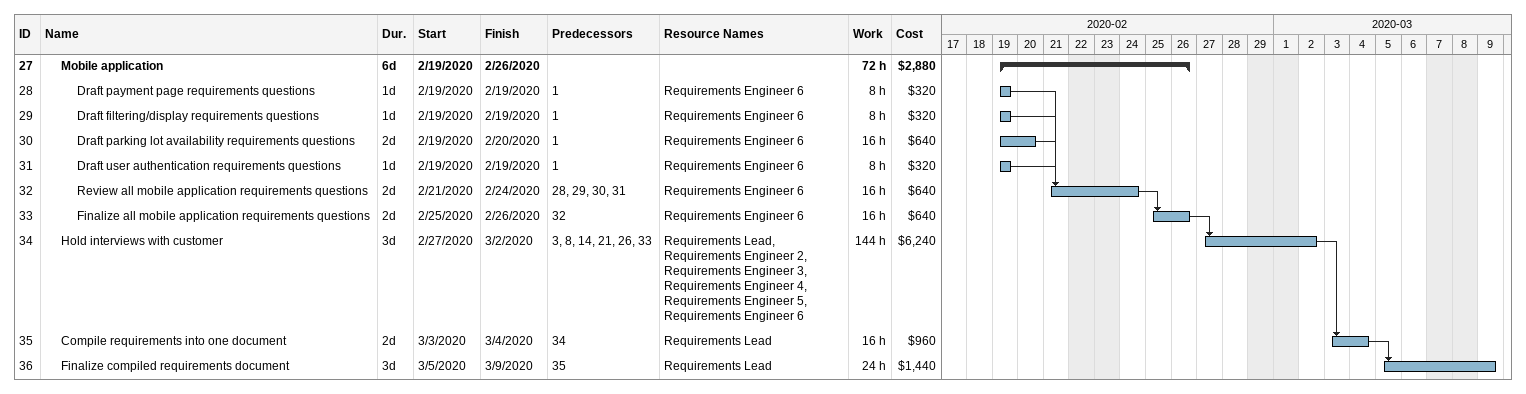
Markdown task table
| ID | Level | Task | Duration | Start | Finish | Predecessors | Resources | Work (h) | Cost ($) |
|---|---|---|---|---|---|---|---|---|---|
| 27 | 2 | **Mobile application** | 6d | 2020-02-19 | 2020-02-26 |  |  | 72 | 2880 |
| 28 | 3 | Draft payment page requirements questions | 1d | 2020-02-19 | 2020-02-19 | 1 | Requirements Engineer 6 | 8 | 320 |
| 29 | 3 | Draft filtering/display requirements questions | 1d | 2020-02-19 | 2020-02-19 | 1 | Requirements Engineer 6 | 8 | 320 |
| 30 | 3 | Draft parking lot availability requirements questions | 2d | 2020-02-19 | 2020-02-20 | 1 | Requirements Engineer 6 | 16 | 640 |
| 31 | 3 | Draft user authentication requirements questions | 1d | 2020-02-19 | 2020-02-19 | 1 | Requirements Engineer 6 | 8 | 320 |
| 32 | 3 | Review all mobile application requirements questions | 2d | 2020-02-21 | 2020-02-24 | 28, 29, 30, 31 | Requirements Engineer 6 | 16 | 640 |
| 33 | 3 | Finalize all mobile application requirements questions | 2d | 2020-02-25 | 2020-02-26 | 32 | Requirements Engineer 6 | 16 | 640 |
| 34 | 2 | Hold interviews with customer | 3d | 2020-02-27 | 2020-03-02 | 3, 8, 14, 21, 26, 33 | Requirements Lead, Requirements Engineer 2, Requirements Engineer 3, Requirements Engineer 4, Requirements Engineer 5, Requirements Engineer 6 | 144 | 6240 |
| 35 | 2 | Compile requirements into one document | 2d | 2020-03-03 | 2020-03-04 | 34 | Requirements Lead | 16 | 960 |
| 36 | 2 | Finalize compiled requirements document | 3d | 2020-03-05 | 2020-03-09 | 35 | Requirements Lead | 24 | 1440 |
